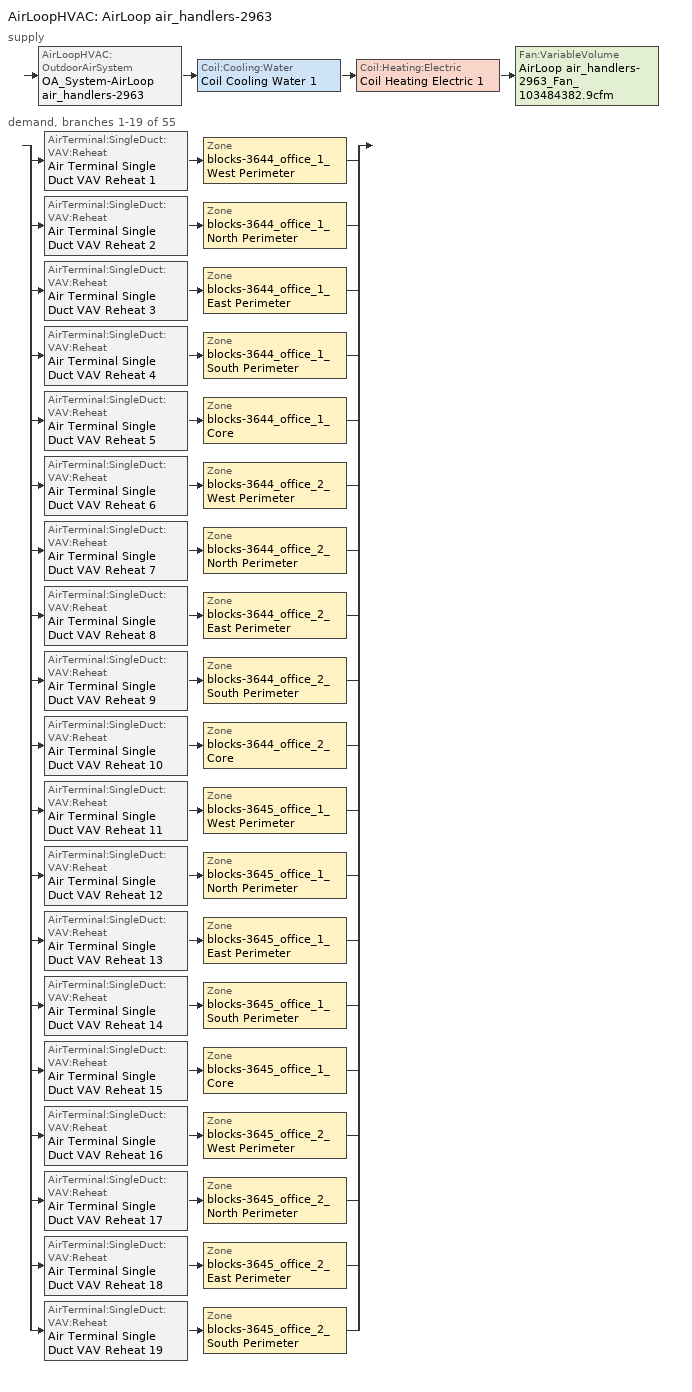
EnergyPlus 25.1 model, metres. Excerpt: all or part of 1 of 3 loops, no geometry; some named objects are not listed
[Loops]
AirLoopHVAC 'AirLoop air_handlers-2963'
 supply: AirLoopHVAC:OutdoorAirSystem 'OA_System-AirLoop air_handlers-2963' > Coil:Cooling:Water 'Coil Cooling Water 1' > Coil:Heating:Electric 'Coil Heating Electric 1' > Fan:VariableVolume 'AirLoop air_handlers-2963_Fan_103484382.9cfm'
 demand, branches 1-19 of 55: split
  | AirTerminal:SingleDuct:VAV:Reheat 'Air Terminal Single Duct VAV Reheat 1' > Zone 'blocks-3644_office_1_West Perimeter'
  | AirTerminal:SingleDuct:VAV:Reheat 'Air Terminal Single Duct VAV Reheat 2' > Zone 'blocks-3644_office_1_North Perimeter'
  | AirTerminal:SingleDuct:VAV:Reheat 'Air Terminal Single Duct VAV Reheat 3' > Zone 'blocks-3644_office_1_East Perimeter'
  | AirTerminal:SingleDuct:VAV:Reheat 'Air Terminal Single Duct VAV Reheat 4' > Zone 'blocks-3644_office_1_South Perimeter'
  | AirTerminal:SingleDuct:VAV:Reheat 'Air Terminal Single Duct VAV Reheat 5' > Zone 'blocks-3644_office_1_Core'
  | AirTerminal:SingleDuct:VAV:Reheat 'Air Terminal Single Duct VAV Reheat 6' > Zone 'blocks-3644_office_2_West Perimeter'
  | AirTerminal:SingleDuct:VAV:Reheat 'Air Terminal Single Duct VAV Reheat 7' > Zone 'blocks-3644_office_2_North Perimeter'
  | AirTerminal:SingleDuct:VAV:Reheat 'Air Terminal Single Duct VAV Reheat 8' > Zone 'blocks-3644_office_2_East Perimeter'
  | AirTerminal:SingleDuct:VAV:Reheat 'Air Terminal Single Duct VAV Reheat 9' > Zone 'blocks-3644_office_2_South Perimeter'
  | AirTerminal:SingleDuct:VAV:Reheat 'Air Terminal Single Duct VAV Reheat 10' > Zone 'blocks-3644_office_2_Core'
  | AirTerminal:SingleDuct:VAV:Reheat 'Air Terminal Single Duct VAV Reheat 11' > Zone 'blocks-3645_office_1_West Perimeter'
  | AirTerminal:SingleDuct:VAV:Reheat 'Air Terminal Single Duct VAV Reheat 12' > Zone 'blocks-3645_office_1_North Perimeter'
  | AirTerminal:SingleDuct:VAV:Reheat 'Air Terminal Single Duct VAV Reheat 13' > Zone 'blocks-3645_office_1_East Perimeter'
  | AirTerminal:SingleDuct:VAV:Reheat 'Air Terminal Single Duct VAV Reheat 14' > Zone 'blocks-3645_office_1_South Perimeter'
  | AirTerminal:SingleDuct:VAV:Reheat 'Air Terminal Single Duct VAV Reheat 15' > Zone 'blocks-3645_office_1_Core'
  | AirTerminal:SingleDuct:VAV:Reheat 'Air Terminal Single Duct VAV Reheat 16' > Zone 'blocks-3645_office_2_West Perimeter'
  | AirTerminal:SingleDuct:VAV:Reheat 'Air Terminal Single Duct VAV Reheat 17' > Zone 'blocks-3645_office_2_North Perimeter'
  | AirTerminal:SingleDuct:VAV:Reheat 'Air Terminal Single Duct VAV Reheat 18' > Zone 'blocks-3645_office_2_East Perimeter'
  | AirTerminal:SingleDuct:VAV:Reheat 'Air Terminal Single Duct VAV Reheat 19' > Zone 'blocks-3645_office_2_South Perimeter'
[ZoneControl:Thermostat]
Name | Zone or ZoneList | Control Type Schedule | Control 1
blocks-3644_office_1_Core Thermostat | blocks-3644_office_1_Core | blocks-3644_office_1_Core Thermostat Schedule | Thermostat Setpoint Dual Setpoint 5
blocks-3644_office_1_East Perimeter Thermostat | blocks-3644_office_1_East Perimeter | blocks-3644_office_1_East Perimeter Thermostat Schedule | Thermostat Setpoint Dual Setpoint 3
blocks-3644_office_1_North Perimeter Thermostat | blocks-3644_office_1_North Perimeter | blocks-3644_office_1_North Perimeter Thermostat Schedule | Thermostat Setpoint Dual Setpoint 2
blocks-3644_office_1_South Perimeter Thermostat | blocks-3644_office_1_South Perimeter | blocks-3644_office_1_South Perimeter Thermostat Schedule | Thermostat Setpoint Dual Setpoint 4
blocks-3644_office_1_West Perimeter Thermostat | blocks-3644_office_1_West Perimeter | blocks-3644_office_1_West Perimeter Thermostat Schedule | Thermostat Setpoint Dual Setpoint 1
blocks-3644_office_2_Core Thermostat | blocks-3644_office_2_Core | blocks-3644_office_2_Core Thermostat Schedule | Thermostat Setpoint Dual Setpoint 10
blocks-3644_office_2_East Perimeter Thermostat | blocks-3644_office_2_East Perimeter | blocks-3644_office_2_East Perimeter Thermostat Schedule | Thermostat Setpoint Dual Setpoint 8
blocks-3644_office_2_North Perimeter Thermostat | blocks-3644_office_2_North Perimeter | blocks-3644_office_2_North Perimeter Thermostat Schedule | Thermostat Setpoint Dual Setpoint 7
blocks-3644_office_2_South Perimeter Thermostat | blocks-3644_office_2_South Perimeter | blocks-3644_office_2_South Perimeter Thermostat Schedule | Thermostat Setpoint Dual Setpoint 9
blocks-3644_office_2_West Perimeter Thermostat | blocks-3644_office_2_West Perimeter | blocks-3644_office_2_West Perimeter Thermostat Schedule | Thermostat Setpoint Dual Setpoint 6
blocks-3645_office_1_Core Thermostat | blocks-3645_office_1_Core | blocks-3645_office_1_Core Thermostat Schedule | Thermostat Setpoint Dual Setpoint 15
blocks-3645_office_1_East Perimeter Thermostat | blocks-3645_office_1_East Perimeter | blocks-3645_office_1_East Perimeter Thermostat Schedule | Thermostat Setpoint Dual Setpoint 13
blocks-3645_office_1_North Perimeter Thermostat | blocks-3645_office_1_North Perimeter | blocks-3645_office_1_North Perimeter Thermostat Schedule | Thermostat Setpoint Dual Setpoint 12
blocks-3645_office_1_South Perimeter Thermostat | blocks-3645_office_1_South Perimeter | blocks-3645_office_1_South Perimeter Thermostat Schedule | Thermostat Setpoint Dual Setpoint 14
blocks-3645_office_1_West Perimeter Thermostat | blocks-3645_office_1_West Perimeter | blocks-3645_office_1_West Perimeter Thermostat Schedule | Thermostat Setpoint Dual Setpoint 11
blocks-3645_office_2_East Perimeter Thermostat | blocks-3645_office_2_East Perimeter | blocks-3645_office_2_East Perimeter Thermostat Schedule | Thermostat Setpoint Dual Setpoint 18
blocks-3645_office_2_North Perimeter Thermostat | blocks-3645_office_2_North Perimeter | blocks-3645_office_2_North Perimeter Thermostat Schedule | Thermostat Setpoint Dual Setpoint 17
blocks-3645_office_2_South Perimeter Thermostat | blocks-3645_office_2_South Perimeter | blocks-3645_office_2_South Perimeter Thermostat Schedule | Thermostat Setpoint Dual Setpoint 19
blocks-3645_office_2_West Perimeter Thermostat | blocks-3645_office_2_West Perimeter | blocks-3645_office_2_West Perimeter Thermostat Schedule | Thermostat Setpoint Dual Setpoint 16
[ThermostatSetpoint:DualSetpoint] Heating Setpoint Temperature Schedule=PNNL_TSPR_Office_Heating_Schedule; Cooling Setpoint Temperature Schedule=PNNL_TSPR_Office_Cooling_Schedule
Thermostat Setpoint Dual Setpoint 5; Thermostat Setpoint Dual Setpoint 3; Thermostat Setpoint Dual Setpoint 2; Thermostat Setpoint Dual Setpoint 4; Thermostat Setpoint Dual Setpoint 1; Thermostat Setpoint Dual Setpoint 10; Thermostat Setpoint Dual Setpoint 8; Thermostat Setpoint Dual Setpoint 7; Thermostat Setpoint Dual Setpoint 9; Thermostat Setpoint Dual Setpoint 6; Thermostat Setpoint Dual Setpoint 15; Thermostat Setpoint Dual Setpoint 13; Thermostat Setpoint Dual Setpoint 12; Thermostat Setpoint Dual Setpoint 14; Thermostat Setpoint Dual Setpoint 11; Thermostat Setpoint Dual Setpoint 18; Thermostat Setpoint Dual Setpoint 17; Thermostat Setpoint Dual Setpoint 19; Thermostat Setpoint Dual Setpoint 16
[AirTerminal:SingleDuct:VAV:Reheat] Availability Schedule=Always_On; Maximum Air Flow Rate {m3/s}=Autosize; Zone Minimum Air Flow Input Method=Constant; Constant Minimum Air Flow Fraction=0.2; Fixed Minimum Air Flow Rate {m3/s}=0; Maximum Hot Water or Steam Flow Rate {m3/s}=Autosize; Minimum Hot Water or Steam Flow Rate {m3/s}=0; Convergence Tolerance=0.001; Damper Heating Action=Normal; Maximum Flow per Zone Floor Area During Reheat {m3/s-m2}=Autocalculate; Maximum Flow Fraction During Reheat=Autocalculate; Maximum Reheat Air Temperature {C}=35
Name | Reheat Coil
Air Terminal Single Duct VAV Reheat 5 | Coil Heating Electric 6
Air Terminal Single Duct VAV Reheat 3 | Coil Heating Electric 4
Air Terminal Single Duct VAV Reheat 2 | Coil Heating Electric 3
Air Terminal Single Duct VAV Reheat 4 | Coil Heating Electric 5
Air Terminal Single Duct VAV Reheat 1 | Coil Heating Electric 2
Air Terminal Single Duct VAV Reheat 10 | Coil Heating Electric 11
Air Terminal Single Duct VAV Reheat 8 | Coil Heating Electric 9
Air Terminal Single Duct VAV Reheat 7 | Coil Heating Electric 8
Air Terminal Single Duct VAV Reheat 9 | Coil Heating Electric 10
Air Terminal Single Duct VAV Reheat 6 | Coil Heating Electric 7
Air Terminal Single Duct VAV Reheat 15 | Coil Heating Electric 16
Air Terminal Single Duct VAV Reheat 13 | Coil Heating Electric 14
Air Terminal Single Duct VAV Reheat 12 | Coil Heating Electric 13
Air Terminal Single Duct VAV Reheat 14 | Coil Heating Electric 15
Air Terminal Single Duct VAV Reheat 11 | Coil Heating Electric 12
Air Terminal Single Duct VAV Reheat 18 | Coil Heating Electric 19
Air Terminal Single Duct VAV Reheat 17 | Coil Heating Electric 18
Air Terminal Single Duct VAV Reheat 19 | Coil Heating Electric 20
Air Terminal Single Duct VAV Reheat 16 | Coil Heating Electric 17
[Coil:Heating:Electric] Availability Schedule=Always_On; Efficiency=1; Nominal Capacity {W}=Autosize
Coil Heating Electric 6; Coil Heating Electric 4; Coil Heating Electric 3; Coil Heating Electric 5; Coil Heating Electric 2; Coil Heating Electric 11; Coil Heating Electric 9; Coil Heating Electric 8; Coil Heating Electric 10; Coil Heating Electric 7; Coil Heating Electric 16; Coil Heating Electric 14; Coil Heating Electric 13; Coil Heating Electric 15; Coil Heating Electric 12; Coil Heating Electric 19; Coil Heating Electric 18; Coil Heating Electric 20; Coil Heating Electric 17; Coil Heating Electric 1
[Zone equipment]
blocks-3644_office_1_Core: Air Terminal Single Duct VAV Reheat 5
blocks-3644_office_1_East Perimeter: Air Terminal Single Duct VAV Reheat 3
blocks-3644_office_1_North Perimeter: Air Terminal Single Duct VAV Reheat 2
blocks-3644_office_1_South Perimeter: Air Terminal Single Duct VAV Reheat 4
blocks-3644_office_1_West Perimeter: Air Terminal Single Duct VAV Reheat 1
blocks-3644_office_2_Core: Air Terminal Single Duct VAV Reheat 10
blocks-3644_office_2_East Perimeter: Air Terminal Single Duct VAV Reheat 8
blocks-3644_office_2_North Perimeter: Air Terminal Single Duct VAV Reheat 7
blocks-3644_office_2_South Perimeter: Air Terminal Single Duct VAV Reheat 9
blocks-3644_office_2_West Perimeter: Air Terminal Single Duct VAV Reheat 6
blocks-3645_office_1_Core: Air Terminal Single Duct VAV Reheat 15
blocks-3645_office_1_East Perimeter: Air Terminal Single Duct VAV Reheat 13
blocks-3645_office_1_North Perimeter: Air Terminal Single Duct VAV Reheat 12
blocks-3645_office_1_South Perimeter: Air Terminal Single Duct VAV Reheat 14
blocks-3645_office_1_West Perimeter: Air Terminal Single Duct VAV Reheat 11
blocks-3645_office_2_East Perimeter: Air Terminal Single Duct VAV Reheat 18
blocks-3645_office_2_North Perimeter: Air Terminal Single Duct VAV Reheat 17
blocks-3645_office_2_South Perimeter: Air Terminal Single Duct VAV Reheat 19
blocks-3645_office_2_West Perimeter: Air Terminal Single Duct VAV Reheat 16
[Sizing:Zone] Zone Cooling Design Supply Air Temperature Input Method=TemperatureDifference; Zone Cooling Design Supply Air Temperature {C}=14; Zone Cooling Design Supply Air Temperature Difference {deltaC}=11.11; Zone Heating Design Supply Air Temperature Input Method=TemperatureDifference; Zone Heating Design Supply Air Temperature {C}=40; Zone Heating Design Supply Air Temperature Difference {deltaC}=11.11; Zone Cooling Design Supply Air Humidity Ratio {kgWater/kgDryAir}=0.0085; Zone Heating Design Supply Air Humidity Ratio {kgWater/kgDryAir}=0.008; Cooling Design Air Flow Method=DesignDay; Cooling Design Air Flow Rate {m3/s}=0; Cooling Minimum Air Flow per Zone Floor Area {m3/s-m2}=0.000762; Cooling Minimum Air Flow {m3/s}=0; Cooling Minimum Air Flow Fraction=0; Heating Design Air Flow Method=DesignDay; Heating Design Air Flow Rate {m3/s}=0; Heating Maximum Air Flow per Zone Floor Area {m3/s-m2}=0.002032; Heating Maximum Air Flow {m3/s}=0.141576; Heating Maximum Air Flow Fraction=0.3; Account for Dedicated Outdoor Air System=No; Dedicated Outdoor Air System Control Strategy=NeutralSupplyAir; Dedicated Outdoor Air Low Setpoint Temperature for Design {C}=autosize; Dedicated Outdoor Air High Setpoint Temperature for Design {C}=autosize; Zone Load Sizing Method=Sensible Load Only No Latent Load; Zone Latent Cooling Design Supply Air Humidity Ratio Input Method=HumidityRatioDifference; Zone Cooling Design Supply Air Humidity Ratio Difference {kgWater/kgDryAir}=0.005; Zone Latent Heating Design Supply Air Humidity Ratio Input Method=HumidityRatioDifference; Zone Humidification Design Supply Air Humidity Ratio Difference {kgWater/kgDryAir}=0.005
Name | Design Specification Outdoor Air Object | Design Specification Zone Air Distribution Object
blocks-3644_office_1_Core | PNNL_TSPR_DCV_Office_0.0004_m3_per_s_m2_Outdoor_Air_62.2_Multizone_Adjusted | blocks-3644_office_1_Core Design Spec Zone Air Dist
blocks-3644_office_1_East Perimeter | PNNL_TSPR_DCV_Office_0.0004_m3_per_s_m2_Outdoor_Air_62.2_Multizone_Adjusted | blocks-3644_office_1_East Perimeter Design Spec Zone Air Dist
blocks-3644_office_1_North Perimeter | PNNL_TSPR_DCV_Office_0.0004_m3_per_s_m2_Outdoor_Air_62.2_Multizone_Adjusted | blocks-3644_office_1_North Perimeter Design Spec Zone Air Dist
blocks-3644_office_1_South Perimeter | PNNL_TSPR_DCV_Office_0.0004_m3_per_s_m2_Outdoor_Air_62.2_Multizone_Adjusted | blocks-3644_office_1_South Perimeter Design Spec Zone Air Dist
blocks-3644_office_1_West Perimeter | PNNL_TSPR_DCV_Office_0.0004_m3_per_s_m2_Outdoor_Air_62.2_Multizone_Adjusted | blocks-3644_office_1_West Perimeter Design Spec Zone Air Dist
blocks-3644_office_2_Core | PNNL_TSPR_DCV_Office_0.0004_m3_per_s_m2_Outdoor_Air_62.2_Multizone_Adjusted | blocks-3644_office_2_Core Design Spec Zone Air Dist
blocks-3644_office_2_East Perimeter | PNNL_TSPR_DCV_Office_0.0004_m3_per_s_m2_Outdoor_Air_62.2_Multizone_Adjusted | blocks-3644_office_2_East Perimeter Design Spec Zone Air Dist
blocks-3644_office_2_North Perimeter | PNNL_TSPR_DCV_Office_0.0004_m3_per_s_m2_Outdoor_Air_62.2_Multizone_Adjusted | blocks-3644_office_2_North Perimeter Design Spec Zone Air Dist
blocks-3644_office_2_South Perimeter | PNNL_TSPR_DCV_Office_0.0004_m3_per_s_m2_Outdoor_Air_62.2_Multizone_Adjusted | blocks-3644_office_2_South Perimeter Design Spec Zone Air Dist
blocks-3644_office_2_West Perimeter | PNNL_TSPR_DCV_Office_0.0004_m3_per_s_m2_Outdoor_Air_62.2_Multizone_Adjusted | blocks-3644_office_2_West Perimeter Design Spec Zone Air Dist
blocks-3645_office_1_Core | PNNL_TSPR_DCV_Office_0.00037_m3_per_s_m2_Outdoor_Air_62.2_Multizone_Adjusted | blocks-3645_office_1_Core Design Spec Zone Air Dist
blocks-3645_office_1_East Perimeter | PNNL_TSPR_DCV_Office_0.00037_m3_per_s_m2_Outdoor_Air_62.2_Multizone_Adjusted | blocks-3645_office_1_East Perimeter Design Spec Zone Air Dist
blocks-3645_office_1_North Perimeter | PNNL_TSPR_DCV_Office_0.00037_m3_per_s_m2_Outdoor_Air_62.2_Multizone_Adjusted | blocks-3645_office_1_North Perimeter Design Spec Zone Air Dist
blocks-3645_office_1_South Perimeter | PNNL_TSPR_DCV_Office_0.00037_m3_per_s_m2_Outdoor_Air_62.2_Multizone_Adjusted | blocks-3645_office_1_South Perimeter Design Spec Zone Air Dist
blocks-3645_office_1_West Perimeter | PNNL_TSPR_DCV_Office_0.00037_m3_per_s_m2_Outdoor_Air_62.2_Multizone_Adjusted | blocks-3645_office_1_West Perimeter Design Spec Zone Air Dist
blocks-3645_office_2_East Perimeter | PNNL_TSPR_DCV_Office_0.00037_m3_per_s_m2_Outdoor_Air_62.2_Multizone_Adjusted | blocks-3645_office_2_East Perimeter Design Spec Zone Air Dist
blocks-3645_office_2_North Perimeter | PNNL_TSPR_DCV_Office_0.00037_m3_per_s_m2_Outdoor_Air_62.2_Multizone_Adjusted | blocks-3645_office_2_North Perimeter Design Spec Zone Air Dist
blocks-3645_office_2_South Perimeter | PNNL_TSPR_DCV_Office_0.00037_m3_per_s_m2_Outdoor_Air_62.2_Multizone_Adjusted | blocks-3645_office_2_South Perimeter Design Spec Zone Air Dist
blocks-3645_office_2_West Perimeter | PNNL_TSPR_DCV_Office_0.00037_m3_per_s_m2_Outdoor_Air_62.2_Multizone_Adjusted | blocks-3645_office_2_West Perimeter Design Spec Zone Air Dist
[DesignSpecification:ZoneAirDistribution] Zone Air Distribution Effectiveness in Cooling Mode=1; Zone Air Distribution Effectiveness in Heating Mode=1
blocks-3644_office_1_Core Design Spec Zone Air Dist; blocks-3644_office_1_East Perimeter Design Spec Zone Air Dist; blocks-3644_office_1_North Perimeter Design Spec Zone Air Dist; blocks-3644_office_1_South Perimeter Design Spec Zone Air Dist; blocks-3644_office_1_West Perimeter Design Spec Zone Air Dist; blocks-3644_office_2_Core Design Spec Zone Air Dist; blocks-3644_office_2_East Perimeter Design Spec Zone Air Dist; blocks-3644_office_2_North Perimeter Design Spec Zone Air Dist; blocks-3644_office_2_South Perimeter Design Spec Zone Air Dist; blocks-3644_office_2_West Perimeter Design Spec Zone Air Dist; blocks-3645_office_1_Core Design Spec Zone Air Dist; blocks-3645_office_1_East Perimeter Design Spec Zone Air Dist; blocks-3645_office_1_North Perimeter Design Spec Zone Air Dist; blocks-3645_office_1_South Perimeter Design Spec Zone Air Dist; blocks-3645_office_1_West Perimeter Design Spec Zone Air Dist; blocks-3645_office_2_Core Design Spec Zone Air Dist; blocks-3645_office_2_East Perimeter Design Spec Zone Air Dist; blocks-3645_office_2_North Perimeter Design Spec Zone Air Dist; blocks-3645_office_2_South Perimeter Design Spec Zone Air Dist; blocks-3645_office_2_West Perimeter Design Spec Zone Air Dist; blocks-3645_office_3_Core Design Spec Zone Air Dist; blocks-3645_office_3_East Perimeter Design Spec Zone Air Dist; blocks-3645_office_3_North Perimeter Design Spec Zone Air Dist; blocks-3645_office_3_South Perimeter Design Spec Zone Air Dist; blocks-3645_office_3_West Perimeter Design Spec Zone Air Dist; blocks-3645_office_4_Core Design Spec Zone Air Dist; blocks-3645_office_4_East Perimeter Design Spec Zone Air Dist; blocks-3645_office_4_North Perimeter Design Spec Zone Air Dist; blocks-3645_office_4_South Perimeter Design Spec Zone Air Dist; blocks-3645_office_4_West Perimeter Design Spec Zone Air Dist; blocks-3645_office_5_Core Design Spec Zone Air Dist; blocks-3645_office_5_East Perimeter Design Spec Zone Air Dist; blocks-3645_office_5_North Perimeter Design Spec Zone Air Dist; blocks-3645_office_5_South Perimeter Design Spec Zone Air Dist; blocks-3645_office_5_West Perimeter Design Spec Zone Air Dist; blocks-3645_office_6_Core Design Spec Zone Air Dist; blocks-3645_office_6_East Perimeter Design Spec Zone Air Dist; blocks-3645_office_6_North Perimeter Design Spec Zone Air Dist; blocks-3645_office_6_South Perimeter Design Spec Zone Air Dist; blocks-3645_office_6_West Perimeter Design Spec Zone Air Dist; blocks-3645_office_7_Core Design Spec Zone Air Dist; blocks-3645_office_7_East Perimeter Design Spec Zone Air Dist; blocks-3645_office_7_North Perimeter Design Spec Zone Air Dist; blocks-3645_office_7_South Perimeter Design Spec Zone Air Dist; blocks-3645_office_7_West Perimeter Design Spec Zone Air Dist; blocks-3645_office_8_Core Design Spec Zone Air Dist; blocks-3645_office_8_East Perimeter Design Spec Zone Air Dist; blocks-3645_office_8_North Perimeter Design Spec Zone Air Dist; blocks-3645_office_8_South Perimeter Design Spec Zone Air Dist; blocks-3645_office_8_West Perimeter Design Spec Zone Air Dist; blocks-3645_office_9_Core Design Spec Zone Air Dist; blocks-3645_office_9_East Perimeter Design Spec Zone Air Dist; blocks-3645_office_9_North Perimeter Design Spec Zone Air Dist; blocks-3645_office_9_South Perimeter Design Spec Zone Air Dist; blocks-3645_office_9_West Perimeter Design Spec Zone Air Dist
[Controller:MechanicalVentilation]
Controller_MV-AirLoop air_handlers-2963: PNNL_TSPR_Office_Occupancy_Schedule, No, ZoneSum, blocks-3644_office_1_Core, PNNL_TSPR_DCV_Office_0.0004_m3_per_s_m2_Outdoor_Air_62.2_Multizone_Adjusted, blocks-3644_office_1_Core Design Spec Zone Air Dist, blocks-3644_office_1_East Perimeter, PNNL_TSPR_DCV_Office_0.0004_m3_per_s_m2_Outdoor_Air_62.2_Multizone_Adjusted, blocks-3644_office_1_East Perimeter Design Spec Zone Air Dist, blocks-3644_office_1_North Perimeter, PNNL_TSPR_DCV_Office_0.0004_m3_per_s_m2_Outdoor_Air_62.2_Multizone_Adjusted, blocks-3644_office_1_North Perimeter Design Spec Zone Air Dist, blocks-3644_office_1_South Perimeter, PNNL_TSPR_DCV_Office_0.0004_m3_per_s_m2_Outdoor_Air_62.2_Multizone_Adjusted, blocks-3644_office_1_South Perimeter Design Spec Zone Air Dist, blocks-3644_office_1_West Perimeter, PNNL_TSPR_DCV_Office_0.0004_m3_per_s_m2_Outdoor_Air_62.2_Multizone_Adjusted, blocks-3644_office_1_West Perimeter Design Spec Zone Air Dist, blocks-3644_office_2_Core, PNNL_TSPR_DCV_Office_0.0004_m3_per_s_m2_Outdoor_Air_62.2_Multizone_Adjusted, blocks-3644_office_2_Core Design Spec Zone Air Dist, blocks-3644_office_2_East Perimeter, PNNL_TSPR_DCV_Office_0.0004_m3_per_s_m2_Outdoor_Air_62.2_Multizone_Adjusted, blocks-3644_office_2_East Perimeter Design Spec Zone Air Dist, blocks-3644_office_2_North Perimeter, PNNL_TSPR_DCV_Office_0.0004_m3_per_s_m2_Outdoor_Air_62.2_Multizone_Adjusted, blocks-3644_office_2_North Perimeter Design Spec Zone Air Dist, blocks-3644_office_2_South Perimeter, PNNL_TSPR_DCV_Office_0.0004_m3_per_s_m2_Outdoor_Air_62.2_Multizone_Adjusted, blocks-3644_office_2_South Perimeter Design Spec Zone Air Dist, blocks-3644_office_2_West Perimeter, PNNL_TSPR_DCV_Office_0.0004_m3_per_s_m2_Outdoor_Air_62.2_Multizone_Adjusted, blocks-3644_office_2_West Perimeter Design Spec Zone Air Dist, blocks-3645_office_1_Core, PNNL_TSPR_DCV_Office_0.00037_m3_per_s_m2_Outdoor_Air_62.2_Multizone_Adjusted, blocks-3645_office_1_Core Design Spec Zone Air Dist, blocks-3645_office_1_East Perimeter, PNNL_TSPR_DCV_Office_0.00037_m3_per_s_m2_Outdoor_Air_62.2_Multizone_Adjusted, blocks-3645_office_1_East Perimeter Design Spec Zone Air Dist, blocks-3645_office_1_North Perimeter, PNNL_TSPR_DCV_Office_0.00037_m3_per_s_m2_Outdoor_Air_62.2_Multizone_Adjusted, blocks-3645_office_1_North Perimeter Design Spec Zone Air Dist, blocks-3645_office_1_South Perimeter, PNNL_TSPR_DCV_Office_0.00037_m3_per_s_m2_Outdoor_Air_62.2_Multizone_Adjusted, blocks-3645_office_1_South Perimeter Design Spec Zone Air Dist, blocks-3645_office_1_West Perimeter, PNNL_TSPR_DCV_Office_0.00037_m3_per_s_m2_Outdoor_Air_62.2_Multizone_Adjusted, blocks-3645_office_1_West Perimeter Design Spec Zone Air Dist, blocks-3645_office_2_Core, PNNL_TSPR_DCV_Office_0.00037_m3_per_s_m2_Outdoor_Air_62.2_Multizone_Adjusted, blocks-3645_office_2_Core Design Spec Zone Air Dist, blocks-3645_office_2_East Perimeter, PNNL_TSPR_DCV_Office_0.00037_m3_per_s_m2_Outdoor_Air_62.2_Multizone_Adjusted, blocks-3645_office_2_East Perimeter Design Spec Zone Air Dist, blocks-3645_office_2_North Perimeter, PNNL_TSPR_DCV_Office_0.00037_m3_per_s_m2_Outdoor_Air_62.2_Multizone_Adjusted, blocks-3645_office_2_North Perimeter Design Spec Zone Air Dist, blocks-3645_office_2_South Perimeter, PNNL_TSPR_DCV_Office_0.00037_m3_per_s_m2_Outdoor_Air_62.2_Multizone_Adjusted, blocks-3645_office_2_South Perimeter Design Spec Zone Air Dist, blocks-3645_office_2_West Perimeter, PNNL_TSPR_DCV_Office_0.00037_m3_per_s_m2_Outdoor_Air_62.2_Multizone_Adjusted, blocks-3645_office_2_West Perimeter Design Spec Zone Air Dist, blocks-3645_office_3_Core, PNNL_TSPR_DCV_Office_0.00037_m3_per_s_m2_Outdoor_Air_62.2_Multizone_Adjusted, blocks-3645_office_3_Core Design Spec Zone Air Dist, blocks-3645_office_3_East Perimeter, PNNL_TSPR_DCV_Office_0.00037_m3_per_s_m2_Outdoor_Air_62.2_Multizone_Adjusted, blocks-3645_office_3_East Perimeter Design Spec Zone Air Dist, blocks-3645_office_3_North Perimeter, PNNL_TSPR_DCV_Office_0.00037_m3_per_s_m2_Outdoor_Air_62.2_Multizone_Adjusted, blocks-3645_office_3_North Perimeter Design Spec Zone Air Dist, blocks-3645_office_3_South Perimeter, PNNL_TSPR_DCV_Office_0.00037_m3_per_s_m2_Outdoor_Air_62.2_Multizone_Adjusted, blocks-3645_office_3_South Perimeter Design Spec Zone Air Dist, blocks-3645_office_3_West Perimeter, PNNL_TSPR_DCV_Office_0.00037_m3_per_s_m2_Outdoor_Air_62.2_Multizone_Adjusted, blocks-3645_office_3_West Perimeter Design Spec Zone Air Dist, blocks-3645_office_4_Core, PNNL_TSPR_DCV_Office_0.00037_m3_per_s_m2_Outdoor_Air_62.2_Multizone_Adjusted, blocks-3645_office_4_Core Design Spec Zone Air Dist, blocks-3645_office_4_East Perimeter, PNNL_TSPR_DCV_Office_0.00037_m3_per_s_m2_Outdoor_Air_62.2_Multizone_Adjusted, blocks-3645_office_4_East Perimeter Design Spec Zone Air Dist, blocks-3645_office_4_North Perimeter, PNNL_TSPR_DCV_Office_0.00037_m3_per_s_m2_Outdoor_Air_62.2_Multizone_Adjusted, blocks-3645_office_4_North Perimeter Design Spec Zone Air Dist, blocks-3645_office_4_South Perimeter, PNNL_TSPR_DCV_Office_0.00037_m3_per_s_m2_Outdoor_Air_62.2_Multizone_Adjusted, blocks-3645_office_4_South Perimeter Design Spec Zone Air Dist, blocks-3645_office_4_West Perimeter, PNNL_TSPR_DCV_Office_0.00037_m3_per_s_m2_Outdoor_Air_62.2_Multizone_Adjusted, blocks-3645_office_4_West Perimeter Design Spec Zone Air Dist, blocks-3645_office_5_Core, PNNL_TSPR_DCV_Office_0.00037_m3_per_s_m2_Outdoor_Air_62.2_Multizone_Adjusted, blocks-3645_office_5_Core Design Spec Zone Air Dist, blocks-3645_office_5_East Perimeter, PNNL_TSPR_DCV_Office_0.00037_m3_per_s_m2_Outdoor_Air_62.2_Multizone_Adjusted, blocks-3645_office_5_East Perimeter Design Spec Zone Air Dist, blocks-3645_office_5_North Perimeter, PNNL_TSPR_DCV_Office_0.00037_m3_per_s_m2_Outdoor_Air_62.2_Multizone_Adjusted, blocks-3645_office_5_North Perimeter Design Spec Zone Air Dist, blocks-3645_office_5_South Perimeter, PNNL_TSPR_DCV_Office_0.00037_m3_per_s_m2_Outdoor_Air_62.2_Multizone_Adjusted, blocks-3645_office_5_South Perimeter Design Spec Zone Air Dist, blocks-3645_office_5_West Perimeter, PNNL_TSPR_DCV_Office_0.00037_m3_per_s_m2_Outdoor_Air_62.2_Multizone_Adjusted, blocks-3645_office_5_West Perimeter Design Spec Zone Air Dist, blocks-3645_office_6_Core, PNNL_TSPR_DCV_Office_0.00037_m3_per_s_m2_Outdoor_Air_62.2_Multizone_Adjusted, blocks-3645_office_6_Core Design Spec Zone Air Dist, blocks-3645_office_6_East Perimeter, PNNL_TSPR_DCV_Office_0.00037_m3_per_s_m2_Outdoor_Air_62.2_Multizone_Adjusted, blocks-3645_office_6_East Perimeter Design Spec Zone Air Dist, blocks-3645_office_6_North Perimeter, PNNL_TSPR_DCV_Office_0.00037_m3_per_s_m2_Outdoor_Air_62.2_Multizone_Adjusted, blocks-3645_office_6_North Perimeter Design Spec Zone Air Dist, blocks-3645_office_6_South Perimeter, PNNL_TSPR_DCV_Office_0.00037_m3_per_s_m2_Outdoor_Air_62.2_Multizone_Adjusted, blocks-3645_office_6_South Perimeter Design Spec Zone Air Dist, blocks-3645_office_6_West Perimeter, PNNL_TSPR_DCV_Office_0.00037_m3_per_s_m2_Outdoor_Air_62.2_Multizone_Adjusted, blocks-3645_office_6_West Perimeter Design Spec Zone Air Dist, blocks-3645_office_7_Core, PNNL_TSPR_DCV_Office_0.00037_m3_per_s_m2_Outdoor_Air_62.2_Multizone_Adjusted, blocks-3645_office_7_Core Design Spec Zone Air Dist, blocks-3645_office_7_East Perimeter, PNNL_TSPR_DCV_Office_0.00037_m3_per_s_m2_Outdoor_Air_62.2_Multizone_Adjusted, blocks-3645_office_7_East Perimeter Design Spec Zone Air Dist, blocks-3645_office_7_North Perimeter, PNNL_TSPR_DCV_Office_0.00037_m3_per_s_m2_Outdoor_Air_62.2_Multizone_Adjusted, blocks-3645_office_7_North Perimeter Design Spec Zone Air Dist, blocks-3645_office_7_South Perimeter, PNNL_TSPR_DCV_Office_0.00037_m3_per_s_m2_Outdoor_Air_62.2_Multizone_Adjusted, blocks-3645_office_7_South Perimeter Design Spec Zone Air Dist, blocks-3645_office_7_West Perimeter, PNNL_TSPR_DCV_Office_0.00037_m3_per_s_m2_Outdoor_Air_62.2_Multizone_Adjusted, blocks-3645_office_7_West Perimeter Design Spec Zone Air Dist, blocks-3645_office_8_Core, PNNL_TSPR_DCV_Office_0.00037_m3_per_s_m2_Outdoor_Air_62.2_Multizone_Adjusted, blocks-3645_office_8_Core Design Spec Zone Air Dist, blocks-3645_office_8_East Perimeter, PNNL_TSPR_DCV_Office_0.00037_m3_per_s_m2_Outdoor_Air_62.2_Multizone_Adjusted, blocks-3645_office_8_East Perimeter Design Spec Zone Air Dist, blocks-3645_office_8_North Perimeter, PNNL_TSPR_DCV_Office_0.00037_m3_per_s_m2_Outdoor_Air_62.2_Multizone_Adjusted, blocks-3645_office_8_North Perimeter Design Spec Zone Air Dist, blocks-3645_office_8_South Perimeter, PNNL_TSPR_DCV_Office_0.00037_m3_per_s_m2_Outdoor_Air_62.2_Multizone_Adjusted, blocks-3645_office_8_South Perimeter Design Spec Zone Air Dist, blocks-3645_office_8_West Perimeter, PNNL_TSPR_DCV_Office_0.00037_m3_per_s_m2_Outdoor_Air_62.2_Multizone_Adjusted, blocks-3645_office_8_West Perimeter Design Spec Zone Air Dist, blocks-3645_office_9_Core, PNNL_TSPR_DCV_Office_0.00037_m3_per_s_m2_Outdoor_Air_62.2_Multizone_Adjusted, blocks-3645_office_9_Core Design Spec Zone Air Dist, blocks-3645_office_9_East Perimeter, PNNL_TSPR_DCV_Office_0.00037_m3_per_s_m2_Outdoor_Air_62.2_Multizone_Adjusted, blocks-3645_office_9_East Perimeter Design Spec Zone Air Dist, blocks-3645_office_9_North Perimeter, PNNL_TSPR_DCV_Office_0.00037_m3_per_s_m2_Outdoor_Air_62.2_Multizone_Adjusted, blocks-3645_office_9_North Perimeter Design Spec Zone Air Dist, blocks-3645_office_9_South Perimeter, PNNL_TSPR_DCV_Office_0.00037_m3_per_s_m2_Outdoor_Air_62.2_Multizone_Adjusted, blocks-3645_office_9_South Perimeter Design Spec Zone Air Dist, blocks-3645_office_9_West Perimeter, PNNL_TSPR_DCV_Office_0.00037_m3_per_s_m2_Outdoor_Air_62.2_Multizone_Adjusted, blocks-3645_office_9_West Perimeter Design Spec Zone Air Dist
[DesignSpecification:OutdoorAir] Outdoor Air Method=Sum; Outdoor Air Flow per Person {m3/s-person}=0; Outdoor Air Flow per Zone {m3/s}=0; Outdoor Air Flow Air Changes per Hour {1/hr}=0
Name | Outdoor Air Flow per Zone Floor Area {m3/s-m2}
PNNL_TSPR_DCV_Office_0.0004_m3_per_s_m2_Outdoor_Air_62.2_Multizone_Adjusted | 0.000496581
PNNL_TSPR_DCV_Office_0.00037_m3_per_s_m2_Outdoor_Air_62.2_Multizone_Adjusted | 0.000462046
[AirLoopHVAC]
AirLoop air_handlers-2963: Design Supply Air Flow Rate {m3/s}=AutoSize
[Sizing:System]
AirLoop air_handlers-2963: Type of Load to Size On=Sensible; Design Outdoor Air Flow Rate {m3/s}=Autosize; Central Heating Maximum System Air Flow Ratio=0.2; Preheat Design Temperature {C}=7; Preheat Design Humidity Ratio {kgWater/kgDryAir}=0.008; Precool Design Temperature {C}=12.8; Precool Design Humidity Ratio {kgWater/kgDryAir}=0.008; Central Cooling Design Supply Air Temperature {C}=12.8; Central Heating Design Supply Air Temperature {C}=16.7; Type of Zone Sum to Use=NonCoincident; 100% Outdoor Air in Cooling=No; 100% Outdoor Air in Heating=No; Central Cooling Design Supply Air Humidity Ratio {kgWater/kgDryAir}=0.0085; Central Heating Design Supply Air Humidity Ratio {kgWater/kgDryAir}=0.008; Cooling Supply Air Flow Rate Method=DesignDay; Cooling Supply Air Flow Rate {m3/s}=0; Cooling Supply Air Flow Rate Per Floor Area {m3/s-m2}=0.00996765; Cooling Fraction of Autosized Cooling Supply Air Flow Rate=1; Cooling Supply Air Flow Rate Per Unit Cooling Capacity {m3/s-W}=3.94755e-05; Heating Supply Air Flow Rate Method=DesignDay; Heating Supply Air Flow Rate {m3/s}=0; Heating Supply Air Flow Rate Per Floor Area {m3/s-m2}=0.00996765; Heating Fraction of Autosized Heating Supply Air Flow Rate=1; Heating Fraction of Autosized Cooling Supply Air Flow Rate=1; Heating Supply Air Flow Rate Per Unit Heating Capacity {m3/s-W}=3.15882e-05; System Outdoor Air Method=ZoneSum; Zone Maximum Outdoor Air Fraction=1; Cooling Design Capacity Method=CoolingDesignCapacity; Cooling Design Capacity {W}=Autosize; Cooling Design Capacity Per Floor Area {W/m2}=234.7; Fraction of Autosized Cooling Design Capacity=1; Heating Design Capacity Method=HeatingDesignCapacity; Heating Design Capacity {W}=Autosize; Heating Design Capacity Per Floor Area {W/m2}=157; Fraction of Autosized Heating Design Capacity=1; Central Cooling Capacity Control Method=OnOff
[Controller:WaterCoil]
Controller Water Coil 1: Control Variable=Temperature; Action=Reverse; Actuator Variable=Flow; Controller Convergence Tolerance {deltaC}=Autosize; Maximum Actuated Flow {m3/s}=Autosize; Minimum Actuated Flow {m3/s}=0
[Controller:OutdoorAir]
Controller_OA-AirLoop air_handlers-2963: Minimum Outdoor Air Flow Rate {m3/s}=0; Maximum Outdoor Air Flow Rate {m3/s}=Autosize; Economizer Control Type=DifferentialDryBulb; Economizer Control Action Type=ModulateFlow; Economizer Maximum Limit Dry-Bulb Temperature {C}=28; Economizer Maximum Limit Enthalpy {J/kg}=64000; Economizer Minimum Limit Dry-Bulb Temperature {C}=-100; Lockout Type=LockoutWithHeating; Minimum Limit Type=FixedMinimum; Minimum Outdoor Air Schedule=PNNL_TSPR_Office_Occupancy_Schedule; Maximum Fraction of Outdoor Air Schedule=Economizer Efficiency Schedule; Mechanical Ventilation Controller=Controller_MV-AirLoop air_handlers-2963; High Humidity Control=No; Control High Indoor Humidity Based on Outdoor Humidity Ratio=Yes; Heat Recovery Bypass Control Type=BypassWhenWithinEconomizerLimits
[HeatExchanger:AirToAir:SensibleAndLatent]
ERV-AirLoop air_handlers-2963: Availability Schedule=Always On Discrete; Nominal Supply Air Flow Rate {m3/s}=Autosize; Sensible Effectiveness at 100% Heating Air Flow=0.7; Latent Effectiveness at 100% Heating Air Flow=0.6; Sensible Effectiveness at 100% Cooling Air Flow=0.7; Latent Effectiveness at 100% Cooling Air Flow=0.6; Nominal Electric Power {W}=0; Supply Air Outlet Temperature Control=Yes; Heat Exchanger Type=Plate; Frost Control Type=None; Threshold Temperature {C}=1.7; Economizer Lockout=Yes
[SetpointManager:MixedAir] Control Variable=Temperature
Setpoint Manager Mixed Air 4; Setpoint Manager Mixed Air 1; Setpoint Manager Mixed Air 2; Setpoint Manager Mixed Air 3
[Coil:Cooling:Water]
Coil Cooling Water 1: Availability Schedule=Always_On; Design Water Flow Rate {m3/s}=Autosize; Design Air Flow Rate {m3/s}=Autosize; Design Inlet Water Temperature {C}=Autosize; Design Inlet Air Temperature {C}=Autosize; Design Outlet Air Temperature {C}=Autosize; Design Inlet Air Humidity Ratio {kgWater/kgDryAir}=Autosize; Design Outlet Air Humidity Ratio {kgWater/kgDryAir}=Autosize; Type of Analysis=SimpleAnalysis; Heat Exchanger Configuration=CrossFlow
[Fan:VariableVolume]
AirLoop air_handlers-2963_Fan_103484382.9cfm: Availability Schedule=AirLoop air_handlers-2963_Sched_Ruleset; Fan Total Efficiency=0.55575; Pressure Rise {Pa}=1158.81; Maximum Flow Rate {m3/s}=AutoSize; Fan Power Minimum Flow Rate Input Method=FixedFlowRate; Fan Power Minimum Flow Fraction=0; Fan Power Minimum Air Flow Rate {m3/s}=0; Motor Efficiency=0.855; Motor In Airstream Fraction=1; Fan Power Coefficient 1=0.0407599; Fan Power Coefficient 2=0.088045; Fan Power Coefficient 3=-0.0729261; Fan Power Coefficient 4=0.94374; Fan Power Coefficient 5=0
[SetpointManager:Warmest]
Setpoint Manager Warmest 1: Control Variable=Temperature; HVAC Air Loop=AirLoop air_handlers-2963; Minimum Setpoint Temperature {C}=12.8; Maximum Setpoint Temperature {C}=15.6; Strategy=MaximumTemperature
[Schedule:Day:Interval]
PNNL_TSPR_Office_Heating_Schedule_Week_Day: No, 01:00, 15.5556, 02:00, 15.5556, 03:00, 15.5556, 04:00, 15.5556, 05:00, 15.5556, 06:00, 17.7778, 07:00, 19.4444, 08:00, 21.1111, 09:00, 21.1111, 10:00, 21.1111, 11:00, 21.1111, 12:00, 21.1111, 13:00, 21.1111, 14:00, 21.1111, 15:00, 21.1111, 16:00, 21.1111, 17:00, 21.1111, 18:00, 21.1111, 19:00, 21.1111, 20:00, 21.1111, 21:00, 21.1111, 22:00, 21.1111, 23:00, 15.5556, 24:00, 15.5556
PNNL_TSPR_Office_Heating_Schedule_Saturday: No, 01:00, 15.5556, 02:00, 15.5556, 03:00, 15.5556, 04:00, 15.5556, 05:00, 15.5556, 06:00, 17.7778, 07:00, 19.4444, 08:00, 21.1111, 09:00, 21.1111, 10:00, 21.1111, 11:00, 21.1111, 12:00, 21.1111, 13:00, 21.1111, 14:00, 21.1111, 15:00, 21.1111, 16:00, 21.1111, 17:00, 21.1111, 18:00, 15.5556, 19:00, 15.5556, 20:00, 15.5556, 21:00, 15.5556, 22:00, 15.5556, 23:00, 15.5556, 24:00, 15.5556
PNNL_TSPR_Office_Heating_Schedule_Sunday: No, 01:00, 15.5556, 02:00, 15.5556, 03:00, 15.5556, 04:00, 15.5556, 05:00, 15.5556, 06:00, 15.5556, 07:00, 15.5556, 08:00, 15.5556, 09:00, 15.5556, 10:00, 15.5556, 11:00, 15.5556, 12:00, 15.5556, 13:00, 15.5556, 14:00, 15.5556, 15:00, 15.5556, 16:00, 15.5556, 17:00, 15.5556, 18:00, 15.5556, 19:00, 15.5556, 20:00, 15.5556, 21:00, 15.5556, 22:00, 15.5556, 23:00, 15.5556, 24:00, 15.5556
PNNL_TSPR_Office_Heating_Schedule_Summer_Design_Day: No, 01:00, 15.6, 02:00, 15.6, 03:00, 15.6, 04:00, 15.6, 05:00, 15.6, 06:00, 15.6, 07:00, 15.6, 08:00, 15.6, 09:00, 15.6, 10:00, 15.6, 11:00, 15.6, 12:00, 15.6, 13:00, 15.6, 14:00, 15.6, 15:00, 15.6, 16:00, 15.6, 17:00, 15.6, 18:00, 15.6, 19:00, 15.6, 20:00, 15.6, 21:00, 15.6, 22:00, 15.6, 23:00, 15.6, 24:00, 15.6
PNNL_TSPR_Office_Heating_Schedule_Winter_Design_Day: No, 01:00, 15.6, 02:00, 15.6, 03:00, 15.6, 04:00, 15.6, 05:00, 15.6, 06:00, 17.6, 07:00, 19.6, 08:00, 21, 09:00, 21, 10:00, 21, 11:00, 21, 12:00, 21, 13:00, 21, 14:00, 21, 15:00, 21, 16:00, 21, 17:00, 21, 18:00, 21, 19:00, 21, 20:00, 21, 21:00, 21, 22:00, 21, 23:00, 15.6, 24:00, 15.6
PNNL_TSPR_Office_Cooling_Schedule_Week_Day: No, 01:00, 26.6667, 02:00, 26.6667, 03:00, 26.6667, 04:00, 26.6667, 05:00, 26.6667, 06:00, 25.5556, 07:00, 25, 08:00, 23.8889, 09:00, 23.8889, 10:00, 23.8889, 11:00, 23.8889, 12:00, 23.8889, 13:00, 23.8889, 14:00, 23.8889, 15:00, 23.8889, 16:00, 23.8889, 17:00, 23.8889, 18:00, 23.8889, 19:00, 23.8889, 20:00, 23.8889, 21:00, 23.8889, 22:00, 23.8889, 23:00, 26.6667, 24:00, 26.6667
PNNL_TSPR_Office_Cooling_Schedule_Saturday: No, 01:00, 26.6667, 02:00, 26.6667, 03:00, 26.6667, 04:00, 26.6667, 05:00, 26.6667, 06:00, 25.5556, 07:00, 25, 08:00, 23.8889, 09:00, 23.8889, 10:00, 23.8889, 11:00, 23.8889, 12:00, 23.8889, 13:00, 23.8889, 14:00, 23.8889, 15:00, 23.8889, 16:00, 23.8889, 17:00, 23.8889, 18:00, 26.6667, 19:00, 26.6667, 20:00, 26.6667, 21:00, 26.6667, 22:00, 26.6667, 23:00, 26.6667, 24:00, 26.6667
PNNL_TSPR_Office_Cooling_Schedule_Sunday: No, 01:00, 26.6667, 02:00, 26.6667, 03:00, 26.6667, 04:00, 26.6667, 05:00, 26.6667, 06:00, 26.6667, 07:00, 26.6667, 08:00, 26.6667, 09:00, 26.6667, 10:00, 26.6667, 11:00, 26.6667, 12:00, 26.6667, 13:00, 26.6667, 14:00, 26.6667, 15:00, 26.6667, 16:00, 26.6667, 17:00, 26.6667, 18:00, 26.6667, 19:00, 26.6667, 20:00, 26.6667, 21:00, 26.6667, 22:00, 26.6667, 23:00, 26.6667, 24:00, 26.6667
PNNL_TSPR_Office_Cooling_Schedule_Summer_Design_Day: No, 01:00, 26.7, 02:00, 26.7, 03:00, 26.7, 04:00, 26.7, 05:00, 26.7, 06:00, 25.7, 07:00, 25, 08:00, 24, 09:00, 24, 10:00, 24, 11:00, 24, 12:00, 24, 13:00, 24, 14:00, 24, 15:00, 24, 16:00, 24, 17:00, 24, 18:00, 24, 19:00, 24, 20:00, 24, 21:00, 24, 22:00, 24, 23:00, 26.7, 24:00, 26.7
PNNL_TSPR_Office_Cooling_Schedule_Winter_Design_Day: No, 01:00, 26.7, 02:00, 26.7, 03:00, 26.7, 04:00, 26.7, 05:00, 26.7, 06:00, 26.7, 07:00, 26.7, 08:00, 26.7, 09:00, 26.7, 10:00, 26.7, 11:00, 26.7, 12:00, 26.7, 13:00, 26.7, 14:00, 26.7, 15:00, 26.7, 16:00, 26.7, 17:00, 26.7, 18:00, 26.7, 19:00, 26.7, 20:00, 26.7, 21:00, 26.7, 22:00, 26.7, 23:00, 26.7, 24:00, 26.7
Always_On_Default; Always_On_Summer_Design_Day; Always_On_Winter_Design_Day: No, 24:00, 1
PNNL_TSPR_Office_Occupancy_Schedule_Week_Day: No, 01:00, 0, 02:00, 0, 03:00, 0, 04:00, 0, 05:00, 0, 06:00, 0, 07:00, 0.1, 08:00, 0.2, 09:00, 0.95, 10:00, 0.95, 11:00, 0.95, 12:00, 0.95, 13:00, 0.5, 14:00, 0.95, 15:00, 0.95, 16:00, 0.95, 17:00, 0.95, 18:00, 0.3, 19:00, 0.1, 20:00, 0.1, 21:00, 0.1, 22:00, 0.1, 23:00, 0.05, 24:00, 0.05
PNNL_TSPR_Office_Occupancy_Schedule_Saturday: No, 01:00, 0, 02:00, 0, 03:00, 0, 04:00, 0, 05:00, 0, 06:00, 0, 07:00, 0.1, 08:00, 0.1, 09:00, 0.3, 10:00, 0.3, 11:00, 0.3, 12:00, 0.3, 13:00, 0.1, 14:00, 0.1, 15:00, 0.1, 16:00, 0.1, 17:00, 0.1, 18:00, 0.05, 19:00, 0.05, 20:00, 0, 21:00, 0, 22:00, 0, 23:00, 0, 24:00, 0
PNNL_TSPR_Office_Occupancy_Schedule_Sunday: No, 01:00, 0, 02:00, 0, 03:00, 0, 04:00, 0, 05:00, 0, 06:00, 0, 07:00, 0.05, 08:00, 0.05, 09:00, 0.05, 10:00, 0.05, 11:00, 0.05, 12:00, 0.05, 13:00, 0.05, 14:00, 0.05, 15:00, 0.05, 16:00, 0.05, 17:00, 0.05, 18:00, 0.05, 19:00, 0, 20:00, 0, 21:00, 0, 22:00, 0, 23:00, 0, 24:00, 0
PNNL_TSPR_Office_Occupancy_Schedule_Summer_Design_Day: No, 01:00, 0, 02:00, 0, 03:00, 0, 04:00, 0, 05:00, 0, 06:00, 0, 07:00, 1, 08:00, 1, 09:00, 1, 10:00, 1, 11:00, 1, 12:00, 1, 13:00, 1, 14:00, 1, 15:00, 1, 16:00, 1, 17:00, 1, 18:00, 1, 19:00, 1, 20:00, 1, 21:00, 1, 22:00, 1, 23:00, 0.05, 24:00, 0.05
PNNL_TSPR_Office_Occupancy_Schedule_Winter_Design_Day; PNNL_TSPR_Office_Hvac_Schedule_Sunday 1: No, 01:00, 0, 02:00, 0, 03:00, 0, 04:00, 0, 05:00, 0, 06:00, 0, 07:00, 0, 08:00, 0, 09:00, 0, 10:00, 0, 11:00, 0, 12:00, 0, 13:00, 0, 14:00, 0, 15:00, 0, 16:00, 0, 17:00, 0, 18:00, 0, 19:00, 0, 20:00, 0, 21:00, 0, 22:00, 0, 23:00, 0, 24:00, 0
PNNL_TSPR_Office_Hvac_Schedule_Saturday 1; PNNL_TSPR_Office_Hvac_Schedule_Winter_Design_Day 1: No, 01:00, 0, 02:00, 0, 03:00, 0, 04:00, 0, 05:00, 0, 06:00, 1, 07:00, 1, 08:00, 1, 09:00, 1, 10:00, 1, 11:00, 1, 12:00, 1, 13:00, 1, 14:00, 1, 15:00, 1, 16:00, 1, 17:00, 1, 18:00, 0, 19:00, 0, 20:00, 0, 21:00, 0, 22:00, 0, 23:00, 0, 24:00, 0
PNNL_TSPR_Office_Hvac_Schedule_Summer_Design_Day 1; PNNL_TSPR_Office_Hvac_Schedule_Week_Day 1: No, 01:00, 0, 02:00, 0, 03:00, 0, 04:00, 0, 05:00, 0, 06:00, 1, 07:00, 1, 08:00, 1, 09:00, 1, 10:00, 1, 11:00, 1, 12:00, 1, 13:00, 1, 14:00, 1, 15:00, 1, 16:00, 1, 17:00, 1, 18:00, 1, 19:00, 1, 20:00, 1, 21:00, 1, 22:00, 1, 23:00, 0, 24:00, 0
[Schedule:Week:Daily]
PNNL_TSPR_Office_Heating_Schedule Week Rule - Jan1-Jan3: PNNL_TSPR_Office_Heating_Schedule_Week_Day, PNNL_TSPR_Office_Heating_Schedule_Week_Day, PNNL_TSPR_Office_Heating_Schedule_Week_Day, PNNL_TSPR_Office_Heating_Schedule_Week_Day, PNNL_TSPR_Office_Heating_Schedule_Week_Day, PNNL_TSPR_Office_Heating_Schedule_Week_Day, PNNL_TSPR_Office_Heating_Schedule_Saturday, PNNL_TSPR_Office_Heating_Schedule_Week_Day, PNNL_TSPR_Office_Heating_Schedule_Summer_Design_Day, PNNL_TSPR_Office_Heating_Schedule_Winter_Design_Day, PNNL_TSPR_Office_Heating_Schedule_Week_Day, PNNL_TSPR_Office_Heating_Schedule_Week_Day
PNNL_TSPR_Office_Heating_Schedule Week Rule - Jan4-Dec31: PNNL_TSPR_Office_Heating_Schedule_Sunday, PNNL_TSPR_Office_Heating_Schedule_Week_Day, PNNL_TSPR_Office_Heating_Schedule_Week_Day, PNNL_TSPR_Office_Heating_Schedule_Week_Day, PNNL_TSPR_Office_Heating_Schedule_Week_Day, PNNL_TSPR_Office_Heating_Schedule_Week_Day, PNNL_TSPR_Office_Heating_Schedule_Saturday, PNNL_TSPR_Office_Heating_Schedule_Week_Day, PNNL_TSPR_Office_Heating_Schedule_Summer_Design_Day, PNNL_TSPR_Office_Heating_Schedule_Winter_Design_Day, PNNL_TSPR_Office_Heating_Schedule_Week_Day, PNNL_TSPR_Office_Heating_Schedule_Week_Day
PNNL_TSPR_Office_Cooling_Schedule Week Rule - Jan1-Jan3: PNNL_TSPR_Office_Cooling_Schedule_Week_Day, PNNL_TSPR_Office_Cooling_Schedule_Week_Day, PNNL_TSPR_Office_Cooling_Schedule_Week_Day, PNNL_TSPR_Office_Cooling_Schedule_Week_Day, PNNL_TSPR_Office_Cooling_Schedule_Week_Day, PNNL_TSPR_Office_Cooling_Schedule_Week_Day, PNNL_TSPR_Office_Cooling_Schedule_Saturday, PNNL_TSPR_Office_Cooling_Schedule_Week_Day, PNNL_TSPR_Office_Cooling_Schedule_Summer_Design_Day, PNNL_TSPR_Office_Cooling_Schedule_Winter_Design_Day, PNNL_TSPR_Office_Cooling_Schedule_Week_Day, PNNL_TSPR_Office_Cooling_Schedule_Week_Day
PNNL_TSPR_Office_Cooling_Schedule Week Rule - Jan4-Dec31: PNNL_TSPR_Office_Cooling_Schedule_Sunday, PNNL_TSPR_Office_Cooling_Schedule_Week_Day, PNNL_TSPR_Office_Cooling_Schedule_Week_Day, PNNL_TSPR_Office_Cooling_Schedule_Week_Day, PNNL_TSPR_Office_Cooling_Schedule_Week_Day, PNNL_TSPR_Office_Cooling_Schedule_Week_Day, PNNL_TSPR_Office_Cooling_Schedule_Saturday, PNNL_TSPR_Office_Cooling_Schedule_Week_Day, PNNL_TSPR_Office_Cooling_Schedule_Summer_Design_Day, PNNL_TSPR_Office_Cooling_Schedule_Winter_Design_Day, PNNL_TSPR_Office_Cooling_Schedule_Week_Day, PNNL_TSPR_Office_Cooling_Schedule_Week_Day
Always_On Week Rule - Jan1-Dec31: Always_On_Default, Always_On_Default, Always_On_Default, Always_On_Default, Always_On_Default, Always_On_Default, Always_On_Default, Always_On_Default, Always_On_Summer_Design_Day, Always_On_Winter_Design_Day, Always_On_Default, Always_On_Default
PNNL_TSPR_Office_Occupancy_Schedule Week Rule - Jan1-Jan3: PNNL_TSPR_Office_Occupancy_Schedule_Week_Day, PNNL_TSPR_Office_Occupancy_Schedule_Week_Day, PNNL_TSPR_Office_Occupancy_Schedule_Week_Day, PNNL_TSPR_Office_Occupancy_Schedule_Week_Day, PNNL_TSPR_Office_Occupancy_Schedule_Week_Day, PNNL_TSPR_Office_Occupancy_Schedule_Week_Day, PNNL_TSPR_Office_Occupancy_Schedule_Saturday, PNNL_TSPR_Office_Occupancy_Schedule_Week_Day, PNNL_TSPR_Office_Occupancy_Schedule_Summer_Design_Day, PNNL_TSPR_Office_Occupancy_Schedule_Winter_Design_Day, PNNL_TSPR_Office_Occupancy_Schedule_Week_Day, PNNL_TSPR_Office_Occupancy_Schedule_Week_Day
PNNL_TSPR_Office_Occupancy_Schedule Week Rule - Jan4-Dec31: PNNL_TSPR_Office_Occupancy_Schedule_Sunday, PNNL_TSPR_Office_Occupancy_Schedule_Week_Day, PNNL_TSPR_Office_Occupancy_Schedule_Week_Day, PNNL_TSPR_Office_Occupancy_Schedule_Week_Day, PNNL_TSPR_Office_Occupancy_Schedule_Week_Day, PNNL_TSPR_Office_Occupancy_Schedule_Week_Day, PNNL_TSPR_Office_Occupancy_Schedule_Saturday, PNNL_TSPR_Office_Occupancy_Schedule_Week_Day, PNNL_TSPR_Office_Occupancy_Schedule_Summer_Design_Day, PNNL_TSPR_Office_Occupancy_Schedule_Winter_Design_Day, PNNL_TSPR_Office_Occupancy_Schedule_Week_Day, PNNL_TSPR_Office_Occupancy_Schedule_Week_Day
AirLoop air_handlers-2963_Sched_Ruleset Week Rule - Jan1-Jan3: PNNL_TSPR_Office_Hvac_Schedule_Week_Day 1, PNNL_TSPR_Office_Hvac_Schedule_Week_Day 1, PNNL_TSPR_Office_Hvac_Schedule_Week_Day 1, PNNL_TSPR_Office_Hvac_Schedule_Week_Day 1, PNNL_TSPR_Office_Hvac_Schedule_Week_Day 1, PNNL_TSPR_Office_Hvac_Schedule_Week_Day 1, PNNL_TSPR_Office_Hvac_Schedule_Saturday 1, PNNL_TSPR_Office_Hvac_Schedule_Week_Day 1, PNNL_TSPR_Office_Hvac_Schedule_Summer_Design_Day 1, PNNL_TSPR_Office_Hvac_Schedule_Winter_Design_Day 1, PNNL_TSPR_Office_Hvac_Schedule_Week_Day 1, PNNL_TSPR_Office_Hvac_Schedule_Week_Day 1
AirLoop air_handlers-2963_Sched_Ruleset Week Rule - Jan4-Dec31: PNNL_TSPR_Office_Hvac_Schedule_Sunday 1, PNNL_TSPR_Office_Hvac_Schedule_Week_Day 1, PNNL_TSPR_Office_Hvac_Schedule_Week_Day 1, PNNL_TSPR_Office_Hvac_Schedule_Week_Day 1, PNNL_TSPR_Office_Hvac_Schedule_Week_Day 1, PNNL_TSPR_Office_Hvac_Schedule_Week_Day 1, PNNL_TSPR_Office_Hvac_Schedule_Saturday 1, PNNL_TSPR_Office_Hvac_Schedule_Week_Day 1, PNNL_TSPR_Office_Hvac_Schedule_Summer_Design_Day 1, PNNL_TSPR_Office_Hvac_Schedule_Winter_Design_Day 1, PNNL_TSPR_Office_Hvac_Schedule_Week_Day 1, PNNL_TSPR_Office_Hvac_Schedule_Week_Day 1
[Schedule:Year]
PNNL_TSPR_Office_Heating_Schedule: PNNL_TSPR_Office_Heating_Schedule Week Rule - Jan1-Jan3, 1, 1, 1, 3, PNNL_TSPR_Office_Heating_Schedule Week Rule - Jan4-Dec31, 1, 4, 12, 31
PNNL_TSPR_Office_Cooling_Schedule: PNNL_TSPR_Office_Cooling_Schedule Week Rule - Jan1-Jan3, 1, 1, 1, 3, PNNL_TSPR_Office_Cooling_Schedule Week Rule - Jan4-Dec31, 1, 4, 12, 31
Always_On: Always_On Week Rule - Jan1-Dec31, 1, 1, 12, 31
PNNL_TSPR_Office_Occupancy_Schedule: PNNL_TSPR_Office_Occupancy_Schedule Week Rule - Jan1-Jan3, 1, 1, 1, 3, PNNL_TSPR_Office_Occupancy_Schedule Week Rule - Jan4-Dec31, 1, 4, 12, 31
AirLoop air_handlers-2963_Sched_Ruleset: AirLoop air_handlers-2963_Sched_Ruleset Week Rule - Jan1-Jan3, 1, 1, 1, 3, AirLoop air_handlers-2963_Sched_Ruleset Week Rule - Jan4-Dec31, 1, 4, 12, 31
[Schedule:Compact]
blocks-3644_office_1_Core Thermostat Schedule; blocks-3644_office_1_East Perimeter Thermostat Schedule; blocks-3644_office_1_North Perimeter Thermostat Schedule; blocks-3644_office_1_South Perimeter Thermostat Schedule; blocks-3644_office_1_West Perimeter Thermostat Schedule; blocks-3644_office_2_Core Thermostat Schedule; blocks-3644_office_2_East Perimeter Thermostat Schedule; blocks-3644_office_2_North Perimeter Thermostat Schedule; blocks-3644_office_2_South Perimeter Thermostat Schedule; blocks-3644_office_2_West Perimeter Thermostat Schedule; blocks-3645_office_1_Core Thermostat Schedule; blocks-3645_office_1_East Perimeter Thermostat Schedule; blocks-3645_office_1_North Perimeter Thermostat Schedule; blocks-3645_office_1_South Perimeter Thermostat Schedule; blocks-3645_office_1_West Perimeter Thermostat Schedule; blocks-3645_office_2_East Perimeter Thermostat Schedule; blocks-3645_office_2_North Perimeter Thermostat Schedule; blocks-3645_office_2_South Perimeter Thermostat Schedule; blocks-3645_office_2_West Perimeter Thermostat Schedule: Through: 12/31, For: AllDays, Until: 24:00, 4
Economizer Efficiency Schedule: Through: 12/31, For: AllDays, Until: 24:00, 0.9
[Schedule:Constant]
Always On Discrete: OnOff, 1
